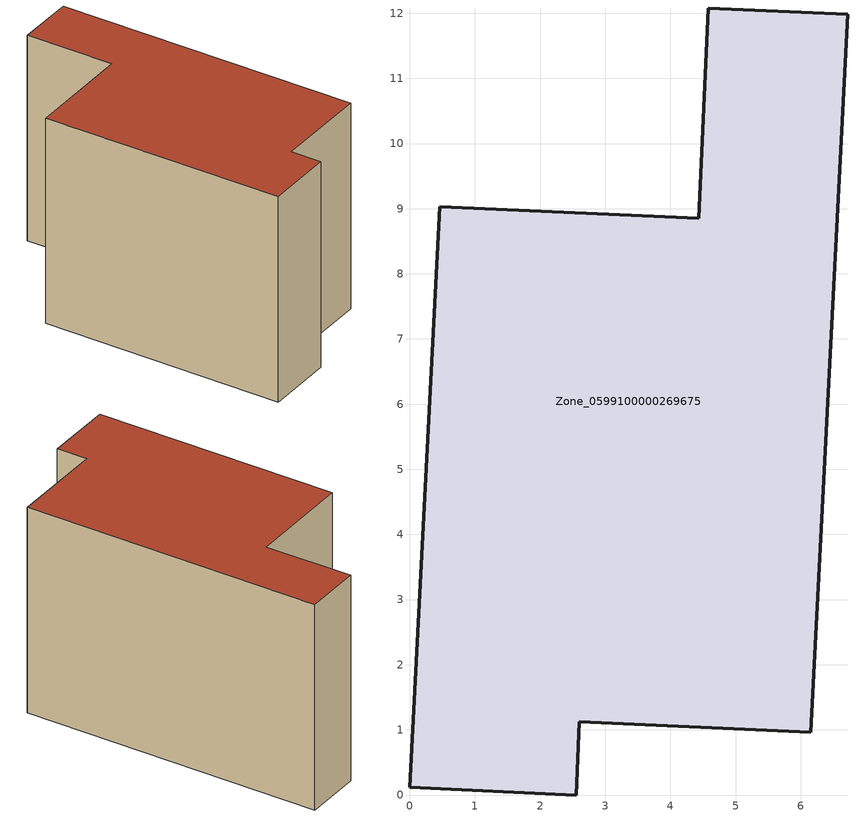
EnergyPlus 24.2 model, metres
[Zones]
Zone_0599100000269675
 floor ground (C_G): 0,0.12 0.46,9.03 4.43,8.85 4.58,12.08 6.72,11.98 6.15,0.96 2.6,1.12 2.55,0 z1.03
 wall outside (C_F): 0.46,9.03 0,0.12 2.55,0 2.6,1.12 6.15,0.96 6.72,11.98 4.58,12.08 4.43,8.85 0.46,9.03 z1.03:8.8
 roof outside (C_R): 6.72,11.98 4.58,12.08 4.43,8.85 0.46,9.03 0,0.12 2.55,0 2.6,1.12 6.15,0.96 z8.8
[BUILDING]
Pand.0599100000269675: North Axis=0; Terrain=City; Loads Convergence Tolerance Value=0.04; Temperature Convergence Tolerance Value=0.4; Solar Distribution=FullExterior; Maximum Number of Warmup Days=25; Minimum Number of Warmup Days=1
[Site:Location]
Rotterdam.The.Hague.AP_ZH_NLD Design_Conditions: Latitude=51.96; Longitude=4.45; Time Zone=1; Elevation=-4.5
[SITE:GROUNDTEMPERATURE:BUILDINGSURFACE]
18, 18, 18, 18, 18, 18, 18, 18, 18, 18, 18, 18
[MATERIAL] Thermal Absorptance=0.9; Solar Absorptance=0.7; Visible Absorptance=0.7
Name | Roughness | Thickness | Conductivity | Density | Specific Heat
G.TI.1975-1991 | MediumSmooth | 0.15 | 0.288461 | 540 | 1210
F.TI.1975-1991 | Rough | 0.3 | 0.230769 | 1920 | 840
R.TI.1975-1991 | MediumRough | 0.2 | 0.153846 | 1500 | 1000
[CONSTRUCTION]
C_G: G.TI.1975-1991
C_F: F.TI.1975-1991
C_R: R.TI.1975-1991
[ZONE]
Zone_0599100000269675: Type=1; Multiplier=1; Ceiling Height=Autocalculate; Volume=Autocalculate; Floor Area=autocalculate; Part of Total Floor Area=Yes
[ZONEINFILTRATION:DESIGNFLOWRATE]
Infil_Zone_0599100000269675: Zone or ZoneList or Space or SpaceList=Zone_0599100000269675; Schedule=AlwaysOn; Design Flow Rate Calculation Method=Flow/Area; Flow Rate per Floor Area=0.003; Constant Term Coefficient=1; Temperature Term Coefficient=0; Velocity Term Coefficient=0; Velocity Squared Term Coefficient=0
[HVACTEMPLATE:ZONE:IDEALLOADSAIRSYSTEM]
Zone_0599100000269675: Maximum Heating Supply Air Temperature=50; Minimum Cooling Supply Air Temperature=13; Maximum Heating Supply Air Humidity Ratio=0.0156; Minimum Cooling Supply Air Humidity Ratio=0.0077; Heating Limit=NoLimit; Cooling Limit=NoLimit; Dehumidification Control Type=ConstantSensibleHeatRatio; Cooling Sensible Heat Ratio=0.7; Dehumidification Setpoint=60; Humidification Control Type=None; Humidification Setpoint=30; Outdoor Air Method=None; Outdoor Air Flow Rate per Person=0.00944; Outdoor Air Flow Rate per Zone Floor Area=0; Outdoor Air Flow Rate per Zone=0; Demand Controlled Ventilation Type=None; Outdoor Air Economizer Type=NoEconomizer; Heat Recovery Type=None; Sensible Heat Recovery Effectiveness=0.7; Latent Heat Recovery Effectiveness=0.65
[ZONECONTROL:THERMOSTAT]
ThermostatControl_Zone_0599100000269675: Zone or ZoneList=Zone_0599100000269675; Control Type Schedule=DualSetpointControlType; Control 1=Thermostat_Zone_0599100000269675; Temperature Difference Between Cutout And Setpoint=0
[THERMOSTATSETPOINT:DUALSETPOINT]
Thermostat_Zone_0599100000269675: Heating Setpoint Temperature Schedule=HeatingSetpoint_Zone_0599100000269675; Cooling Setpoint Temperature Schedule=CoolingSetpoint_Zone_0599100000269675
[SCHEDULE:COMPACT]
HeatingSetpoint_Zone_0599100000269675: Through: 12/31, For: AllDays, Until: 24:00, 21
CoolingSetpoint_Zone_0599100000269675: Through: 12/31, For: AllDays, Until: 24:00, 24
DualSetpointControlType: Through: 12/31, For: AllDays, Until: 24:00, 4
AlwaysOn: Through: 12/31, For: AllDays, Until: 24:00, 1
